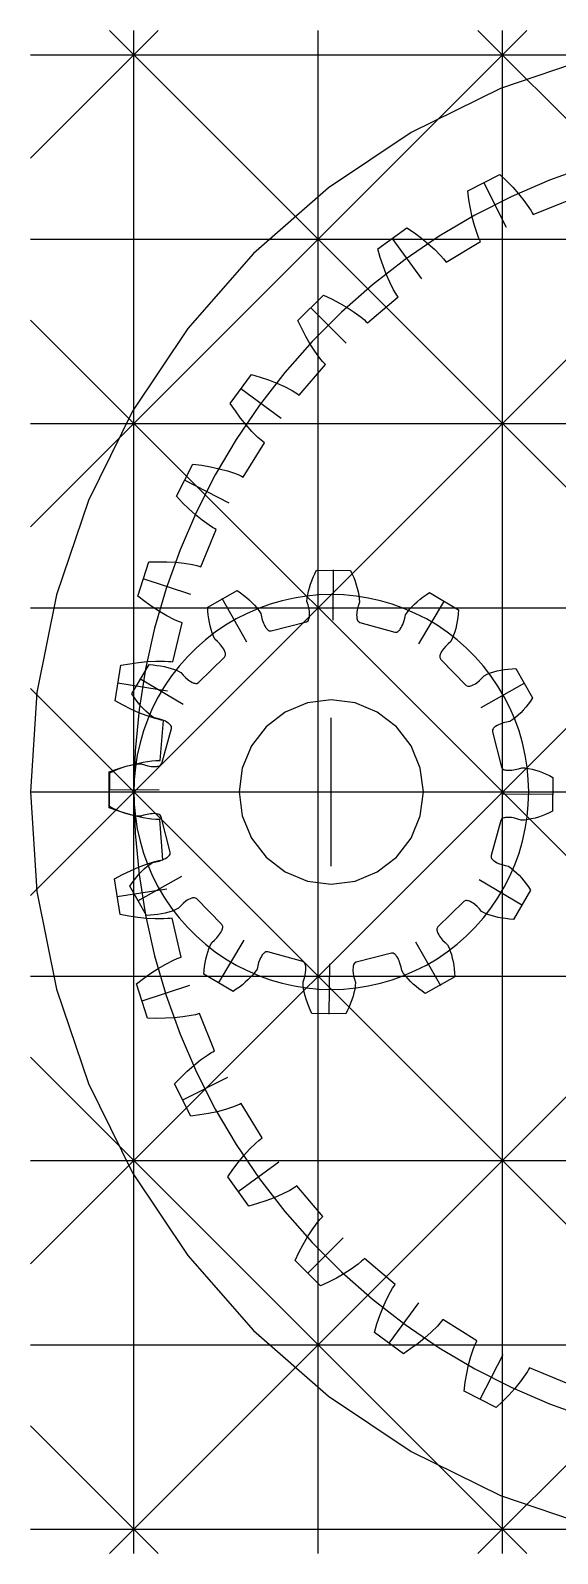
# Model space of a CAD drawing. Extents: x 0 to 8.26, y 0 to 8.26.
# Drawn here: x 0 to 2.86, y 0 to 8.26 of the extents above; entities that cross this region are included whole.
import ezdxf

# ---------------------------------------------------------------- set-up
doc = ezdxf.new("R2010")
doc.units = 0

msp = doc.modelspace()

# ---------------------------------------------------------------- linework, layer by layer
for p, q in [((0, 7.57144), (0.69344, 8.26487)), ((0, 5.57144), (2.69344, 8.26487)), ((0, 3.57144), (4.69344, 8.26487)), ((0, 1.57144), (6.69344, 8.26487)), ((8.26487, 0.42856), (0.42856, 8.26487)), ((0.561, 0), (0.561, 8.26487)), ((1.561, 0), (1.561, 8.26487)), ((8.26487, 2.42856), (2.42856, 8.26487)), ((2.561, 0), (2.561, 8.26487)), ((0, 8.13244), (8.26487, 8.13244)), ((3.06288, 8.12406), (2.55102, 7.95031)), ((2.55102, 7.95031), (2.06622, 7.71123)), ((0.42856, 0), (8.26487, 7.83631)), ((2.06622, 7.71123), (1.61677, 7.41092)), ((3.0288, 7.52908), (2.8177, 7.45307)), ((2.37378, 7.3946), (2.54803, 7.4827)), ((2.58344, 7.19627), (2.46032, 7.4398)), ((2.54803, 7.4827), (2.58336, 7.44905)), ((2.58336, 7.44905), (2.61697, 7.41451)), ((2.8177, 7.45307), (2.61179, 7.36397)), ((1.61677, 7.41092), (1.21036, 7.05451)), ((2.37992, 7.3462), (2.37378, 7.3946)), ((2.61179, 7.36397), (2.41188, 7.26211)), ((2.61697, 7.41451), (2.64867, 7.37903)), ((2.64867, 7.37903), (2.67823, 7.34251)), ((2.38781, 7.29866), (2.37992, 7.3462)), ((2.39759, 7.25209), (2.38781, 7.29866)), ((2.67823, 7.34251), (2.70521, 7.30479)), ((2.70521, 7.30479), (2.71745, 7.28536)), ((2.71745, 7.28536), (2.72314, 7.27545)), ((2.72314, 7.27545), (2.72835, 7.26533)), ((2.72835, 7.26533), (2.93016, 7.34818)), ((1.88511, 7.07932), (2.04344, 7.19359)), ((2.04344, 7.19359), (2.0836, 7.16589)), ((2.41188, 7.26211), (2.21877, 7.1479)), ((2.40947, 7.20663), (2.39759, 7.25209)), ((2.42386, 7.16255), (2.40947, 7.20663)), ((0, 7.13244), (8.26487, 7.13244)), ((2.12322, 6.91623), (1.96352, 7.1375)), ((2.21877, 7.1479), (2.0332, 7.02179)), ((2.0836, 7.16589), (2.12219, 7.13703)), ((2.12219, 7.13703), (2.15906, 7.10694)), ((2.25555, 7.00711), (2.44191, 7.12051)), ((2.43225, 7.14117), (2.42386, 7.16255)), ((2.43686, 7.13071), (2.43225, 7.14117)), ((2.44191, 7.12051), (2.43686, 7.13071)), ((1.21036, 7.05451), (0.85395, 6.64811)), ((1.89875, 7.03248), (1.88511, 7.07932)), ((1.91399, 6.98676), (1.89875, 7.03248)), ((2.15906, 7.10694), (2.19397, 7.0755)), ((2.19397, 7.0755), (2.22652, 7.04247)), ((2.22652, 7.04247), (2.24165, 7.02519)), ((2.24165, 7.02519), (2.24881, 7.01629)), ((2.0332, 7.02179), (1.85592, 6.88428)), ((1.93093, 6.94229), (1.91399, 6.98676)), ((2.24881, 7.01629), (2.25555, 7.00711)), ((1.85592, 6.88428), (1.68762, 6.7359)), ((1.94978, 6.89926), (1.93093, 6.94229)), ((1.97088, 6.85796), (1.94978, 6.89926)), ((1.45179, 6.69148), (1.59029, 6.82911)), ((1.59029, 6.82911), (1.63429, 6.80803)), ((1.63429, 6.80803), (1.67692, 6.78557)), ((1.67692, 6.78557), (1.71804, 6.76162)), ((1.82896, 6.67811), (1.99529, 6.81927)), ((1.98251, 6.83816), (1.97088, 6.85796)), ((1.9887, 6.82855), (1.98251, 6.83816)), ((1.99529, 6.81927), (1.9887, 6.82855)), ((1.71248, 6.56765), (1.52013, 6.76121)), ((1.68762, 6.7359), (1.52897, 6.57725)), ((1.71804, 6.76162), (1.75744, 6.73602)), ((1.75744, 6.73602), (1.79475, 6.70849)), ((1.79475, 6.70849), (1.8124, 6.69379)), ((6.69344, 0), (0, 6.69344)), ((0.85395, 6.64811), (0.55364, 6.19866)), ((1.47259, 6.64735), (1.45179, 6.69148)), ((1.49479, 6.60457), (1.47259, 6.64735)), ((1.8124, 6.69379), (1.82087, 6.68612)), ((1.82087, 6.68612), (1.82896, 6.67811)), ((1.52897, 6.57725), (1.3806, 6.40896)), ((1.51848, 6.56331), (1.49479, 6.60457)), ((1.54382, 6.52375), (1.51848, 6.56331)), ((1.45909, 6.28642), (1.60129, 6.45186)), ((1.57112, 6.48626), (1.54382, 6.52375)), ((1.58571, 6.46852), (1.57112, 6.48626)), ((1.59333, 6.46001), (1.58571, 6.46852)), ((1.60129, 6.45186), (1.59333, 6.46001)), ((1.08447, 6.24063), (1.19973, 6.39823)), ((1.19973, 6.39823), (1.24649, 6.3843)), ((1.3806, 6.40896), (1.24308, 6.23167)), ((1.24649, 6.3843), (1.29211, 6.36878)), ((1.29211, 6.36878), (1.33647, 6.35155)), ((1.36132, 6.1591), (1.14106, 6.32019)), ((1.33647, 6.35155), (1.37939, 6.33244)), ((1.37939, 6.33244), (1.42055, 6.31108)), ((1.42055, 6.31108), (1.44028, 6.29932)), ((1.44028, 6.29932), (1.44984, 6.29307)), ((1.44984, 6.29307), (1.45909, 6.28642)), ((0.55364, 6.19866), (0.31456, 5.71385)), ((1.11192, 6.20029), (1.08447, 6.24063)), ((1.14053, 6.16152), (1.11192, 6.20029)), ((1.24308, 6.23167), (1.11697, 6.04611)), ((0, 6.13244), (8.26487, 6.13244)), ((1.17039, 6.12446), (1.14053, 6.16152)), ((1.20161, 6.08936), (1.17039, 6.12446)), ((1.11697, 6.04611), (1.00276, 5.85299)), ((1.23444, 6.0566), (1.20161, 6.08936)), ((1.25162, 6.04137), (1.23444, 6.0566)), ((1.26047, 6.03414), (1.25162, 6.04137)), ((1.26961, 6.02735), (1.26047, 6.03414)), ((1.15504, 5.8417), (1.26961, 6.02735)), ((0.7922, 5.73787), (0.88139, 5.91156)), ((0.88139, 5.91156), (0.92975, 5.90511)), ((0.92975, 5.90511), (0.97724, 5.89692)), ((0.97724, 5.89692), (1.02375, 5.88685)), ((1.02375, 5.88685), (1.06913, 5.87468)), ((1.06913, 5.87468), (1.11312, 5.86002)), ((1.0784, 5.70065), (0.83565, 5.8253)), ((1.00276, 5.85299), (0.9009, 5.65308)), ((1.11312, 5.86002), (1.13445, 5.8515)), ((1.13445, 5.8515), (1.14487, 5.84682)), ((1.14487, 5.84682), (1.15504, 5.8417)), ((2.42856, 0), (8.26487, 5.83631)), ((0.31456, 5.71385), (0.14081, 5.20199)), ((0.82562, 5.70232), (0.7922, 5.73787)), ((0.9009, 5.65308), (0.8118, 5.44717)), ((0.85995, 5.6685), (0.82562, 5.70232)), ((0.89523, 5.63657), (0.85995, 5.6685)), ((0.93156, 5.60678), (0.89523, 5.63657)), ((0.92431, 5.35489), (1.00843, 5.55618)), ((0.96911, 5.57957), (0.93156, 5.60678)), ((0.98847, 5.56721), (0.96911, 5.57957)), ((0.99834, 5.56146), (0.98847, 5.56721)), ((1.00843, 5.55618), (0.99834, 5.56146)), ((0.58218, 5.19557), (0.6431, 5.38108)), ((0.6431, 5.38108), (0.69188, 5.38228)), ((0.69188, 5.38228), (0.74006, 5.38161)), ((0.8118, 5.44717), (0.7358, 5.23607)), ((0.74006, 5.38161), (0.78757, 5.37894)), ((0.78757, 5.37894), (0.83429, 5.37402)), ((0.83429, 5.37402), (0.88004, 5.36643)), ((0.88004, 5.36643), (0.90244, 5.36134)), ((0.90244, 5.36134), (0.91347, 5.35836)), ((0.91347, 5.35836), (0.92431, 5.35489)), ((1.52712, 5.27905), (1.53494, 5.298)), ((1.53494, 5.298), (1.54359, 5.31693)), ((1.54359, 5.31693), (1.55305, 5.33584)), ((1.55305, 5.33584), (1.73699, 5.33391)), ((1.6422, 5.06552), (1.64506, 5.33839)), ((1.73699, 5.33391), (1.74606, 5.31481)), ((1.74606, 5.31481), (1.75431, 5.2957)), ((1.75431, 5.2957), (1.76173, 5.27659)), ((0.87067, 5.20359), (0.61142, 5.28873)), ((0.7358, 5.23607), (0.6732, 5.02062)), ((0.96199, 5.13492), (1.12225, 5.22522)), ((1.12225, 5.22522), (1.13965, 5.21322)), ((1.13965, 5.21322), (1.15635, 5.20079)), ((1.505, 5.20355), (1.50904, 5.22234)), ((1.50904, 5.22234), (1.51412, 5.2412)), ((1.51412, 5.2412), (1.52016, 5.26011)), ((1.52016, 5.26011), (1.52712, 5.27905)), ((1.76173, 5.27659), (1.76829, 5.25751)), ((1.76829, 5.25751), (1.77394, 5.23848)), ((1.77394, 5.23848), (1.77862, 5.21951)), ((1.77862, 5.21951), (1.78227, 5.20065)), ((2.14774, 5.20266), (2.16539, 5.2143)), ((2.16539, 5.2143), (2.32372, 5.12066)), ((0, 5.13244), (8.26487, 5.13244)), ((0.14081, 5.20199), (0.03535, 4.67183)), ((0.62075, 5.16569), (0.58218, 5.19557)), ((0.65995, 5.13766), (0.62075, 5.16569)), ((0.69979, 5.11164), (0.65995, 5.13766)), ((0.96324, 5.11382), (0.96199, 5.13492)), ((1.17435, 4.9454), (1.04039, 5.18313)), ((1.15635, 5.20079), (1.17233, 5.18796)), ((1.17233, 5.18796), (1.18755, 5.17471)), ((1.23801, 5.12863), (1.17624, 5.1019)), ((1.18755, 5.17471), (1.20196, 5.16105)), ((1.20196, 5.16105), (1.2155, 5.14697)), ((1.2155, 5.14697), (1.22808, 5.13245)), ((1.22808, 5.13245), (1.23958, 5.11747)), ((1.30134, 5.15143), (1.23801, 5.12863)), ((1.36598, 5.17021), (1.30134, 5.15143)), ((1.43166, 5.18489), (1.36598, 5.17021)), ((1.49815, 5.19542), (1.43166, 5.18489)), ((1.56516, 5.20175), (1.49815, 5.19542)), ((1.50074, 5.16637), (1.50215, 5.18488)), ((1.50632, 5.14874), (1.50074, 5.16637)), ((1.50215, 5.18488), (1.505, 5.20355)), ((1.51086, 5.13097), (1.50632, 5.14874)), ((1.51386, 5.11301), (1.51086, 5.13097)), ((1.63243, 5.20387), (1.56516, 5.20175)), ((1.69971, 5.20175), (1.63243, 5.20387)), ((1.76672, 5.19542), (1.69971, 5.20175)), ((1.8332, 5.18489), (1.76672, 5.19542)), ((1.77489, 5.1282), (1.77151, 5.11031)), ((1.7798, 5.14587), (1.77489, 5.1282)), ((1.78575, 5.16339), (1.7798, 5.14587)), ((1.78227, 5.20065), (1.78473, 5.18192)), ((1.78473, 5.18192), (1.78575, 5.16339)), ((1.89889, 5.17021), (1.8332, 5.18489)), ((1.96352, 5.15143), (1.89889, 5.17021)), ((2.02685, 5.12863), (1.96352, 5.15143)), ((2.08862, 5.1019), (2.02685, 5.12863)), ((2.05763, 5.12377), (2.07052, 5.13802)), ((2.07052, 5.13802), (2.08435, 5.15181)), ((2.08435, 5.15181), (2.09904, 5.16516)), ((2.09904, 5.16516), (2.11453, 5.17809)), ((2.10744, 4.93563), (2.24634, 5.1705)), ((2.11453, 5.17809), (2.13078, 5.19059)), ((2.13078, 5.19059), (2.14774, 5.20266)), ((0.74033, 5.0879), (0.69979, 5.11164)), ((0.78168, 5.0669), (0.74033, 5.0879)), ((0.77257, 4.83798), (0.82417, 5.04994)), ((0.80273, 5.05772), (0.78168, 5.0669)), ((0.81338, 5.05358), (0.80273, 5.05772)), ((0.82417, 5.04994), (0.81338, 5.05358)), ((0.96522, 5.09309), (0.96324, 5.11382)), ((0.96792, 5.07278), (0.96522, 5.09309)), ((0.97137, 5.0529), (0.96792, 5.07278)), ((0.97559, 5.0335), (0.97137, 5.0529)), ((1.11627, 5.07134), (1.05833, 5.03708)), ((1.17624, 5.1019), (1.11627, 5.07134)), ((1.23958, 5.11747), (1.24973, 5.10192)), ((1.24973, 5.10192), (1.25334, 5.08378)), ((1.25334, 5.08378), (1.25792, 5.06602)), ((1.25792, 5.06602), (1.26395, 5.04884)), ((1.26395, 5.04884), (1.26762, 5.04051)), ((1.30611, 5.00666), (1.49723, 5.05573)), ((1.49723, 5.05573), (1.50638, 5.06161)), ((1.50638, 5.06161), (1.50944, 5.06661)), ((1.50944, 5.06661), (1.51141, 5.07145)), ((1.51141, 5.07145), (1.51277, 5.07621)), ((1.51277, 5.07621), (1.51371, 5.08091)), ((1.51371, 5.08091), (1.51433, 5.08557)), ((1.51465, 5.10394), (1.51386, 5.11301)), ((1.51433, 5.08557), (1.51486, 5.0948)), ((1.51486, 5.0948), (1.51465, 5.10394)), ((1.77053, 5.10126), (1.77013, 5.09213)), ((1.77013, 5.09213), (1.77047, 5.08289)), ((1.77047, 5.08289), (1.77099, 5.07822)), ((1.77151, 5.11031), (1.77053, 5.10126)), ((1.77099, 5.07822), (1.77183, 5.0735)), ((1.77183, 5.0735), (1.77309, 5.06871)), ((1.77309, 5.06871), (1.77495, 5.06383)), ((1.77495, 5.06383), (1.77792, 5.05877)), ((1.77792, 5.05877), (1.78694, 5.05269)), ((1.78694, 5.05269), (1.97699, 4.99963)), ((2.02003, 5.04092), (2.02641, 5.05798)), ((2.02641, 5.05798), (2.03137, 5.07564)), ((2.03137, 5.07564), (2.03535, 5.0937)), ((2.03535, 5.0937), (2.04582, 5.10902)), ((2.04582, 5.10902), (2.05763, 5.12377)), ((2.1486, 5.07134), (2.08862, 5.1019)), ((2.20653, 5.03708), (2.1486, 5.07134)), ((2.31649, 5.05865), (2.31263, 5.03885)), ((2.31962, 5.07891), (2.31649, 5.05865)), ((2.32202, 5.09959), (2.31962, 5.07891)), ((2.32372, 5.12066), (2.32202, 5.09959)), ((0.6732, 5.02062), (0.62426, 4.80166)), ((1.00266, 4.99924), (0.94948, 4.95799)), ((0.98062, 5.01462), (0.97559, 5.0335)), ((0.98651, 4.99634), (0.98062, 5.01462)), ((0.99338, 4.97874), (0.98651, 4.99634)), ((1.00142, 4.962), (0.99338, 4.97874)), ((1.01506, 4.94952), (1.00142, 4.962)), ((1.05833, 5.03708), (1.00266, 4.99924)), ((1.26762, 5.04051), (1.27184, 5.0324)), ((1.27184, 5.0324), (1.27675, 5.02457)), ((1.27675, 5.02457), (1.27954, 5.02079)), ((1.27954, 5.02079), (1.28263, 5.01712)), ((1.28263, 5.01712), (1.28611, 5.0136)), ((1.28611, 5.0136), (1.29016, 5.01031)), ((1.29016, 5.01031), (1.29526, 5.0074)), ((1.29526, 5.0074), (1.30611, 5.00666)), ((1.97699, 4.99963), (1.98785, 5.00015)), ((1.98785, 5.00015), (1.99301, 5.00295)), ((1.99301, 5.00295), (1.99713, 5.00616)), ((1.99713, 5.00616), (2.00068, 5.0096)), ((2.00068, 5.0096), (2.00385, 5.0132)), ((2.00385, 5.0132), (2.00672, 5.01693)), ((2.00672, 5.01693), (2.0118, 5.02465)), ((2.0118, 5.02465), (2.01618, 5.03267)), ((2.01618, 5.03267), (2.02003, 5.04092)), ((2.2622, 4.99924), (2.20653, 5.03708)), ((2.31539, 4.95799), (2.2622, 4.99924)), ((2.28907, 4.96517), (2.28068, 4.94861)), ((2.2963, 4.98262), (2.28907, 4.96517)), ((2.30258, 5.00078), (2.2963, 4.98262)), ((2.308, 5.01954), (2.30258, 5.00078)), ((2.31263, 5.03885), (2.308, 5.01954)), ((0.89899, 4.91348), (0.85139, 4.86588)), ((0.94948, 4.95799), (0.89899, 4.91348)), ((1.02788, 4.9364), (1.01506, 4.94952)), ((1.03946, 4.92235), (1.02788, 4.9364)), ((1.04468, 4.91489), (1.03946, 4.92235)), ((1.04943, 4.90708), (1.04468, 4.91489)), ((1.05359, 4.89883), (1.04943, 4.90708)), ((1.05537, 4.89448), (1.05359, 4.89883)), ((1.05691, 4.88993), (1.05537, 4.89448)), ((1.05812, 4.88514), (1.05691, 4.88993)), ((1.05884, 4.87996), (1.05812, 4.88514)), ((1.05868, 4.8741), (1.05884, 4.87996)), ((2.22369, 4.87772), (2.22238, 4.87294)), ((2.22532, 4.88222), (2.22369, 4.87772)), ((2.2272, 4.88653), (2.22532, 4.88222)), ((2.23153, 4.89471), (2.2272, 4.88653)), ((2.23644, 4.90241), (2.23153, 4.89471)), ((2.24182, 4.90976), (2.23644, 4.90241)), ((2.25369, 4.92357), (2.24182, 4.90976)), ((2.26677, 4.93642), (2.25369, 4.92357)), ((2.28068, 4.94861), (2.26677, 4.93642)), ((2.36588, 4.91348), (2.31539, 4.95799)), ((2.41347, 4.86588), (2.36588, 4.91348)), ((0.45958, 4.6271), (0.49073, 4.81985)), ((0.49073, 4.81985), (0.53872, 4.82867)), ((0.53872, 4.82867), (0.58641, 4.83555)), ((0.55057, 4.66539), (0.64421, 4.82373)), ((0.58641, 4.83555), (0.63375, 4.84034)), ((0.62426, 4.80166), (0.58916, 4.58006)), ((0.63375, 4.84034), (0.68067, 4.84279)), ((0.64421, 4.82373), (0.66528, 4.82203)), ((0.66528, 4.82203), (0.68596, 4.81962)), ((0.68067, 4.84279), (0.72705, 4.84245)), ((0.68596, 4.81962), (0.70621, 4.8165)), ((0.70621, 4.8165), (0.72602, 4.81263)), ((0.72602, 4.81263), (0.74533, 4.80801)), ((0.72705, 4.84245), (0.74996, 4.84093)), ((0.74533, 4.80801), (0.76409, 4.80258)), ((0.74996, 4.84093), (0.76132, 4.83971)), ((0.76132, 4.83971), (0.77257, 4.83798)), ((0.76409, 4.80258), (0.78225, 4.7963)), ((0.80688, 4.81539), (0.76563, 4.76221)), ((0.78225, 4.7963), (0.7997, 4.78907)), ((0.85139, 4.86588), (0.80688, 4.81539)), ((0.91272, 4.72637), (1.0537, 4.86443)), ((1.0537, 4.86443), (1.05868, 4.8741)), ((2.22238, 4.87294), (2.22155, 4.86778)), ((2.22155, 4.86778), (2.22159, 4.86192)), ((2.22159, 4.86192), (2.22637, 4.85215)), ((2.22637, 4.85215), (2.36442, 4.71117)), ((2.45798, 4.81539), (2.41347, 4.86588)), ((2.49924, 4.76221), (2.45798, 4.81539)), ((2.55289, 4.7935), (2.57277, 4.79695)), ((2.57277, 4.79695), (2.59309, 4.79965)), ((2.59309, 4.79965), (2.61381, 4.80162)), ((2.61381, 4.80162), (2.63492, 4.80288)), ((2.63492, 4.80288), (2.72522, 4.64262)), ((0.74327, 4.68015), (0.47388, 4.72368)), ((0.82924, 4.60744), (0.59436, 4.74635)), ((0.76563, 4.76221), (0.72779, 4.70654)), ((0.7997, 4.78907), (0.81626, 4.78069)), ((0.81626, 4.78069), (0.82845, 4.76678)), ((0.82845, 4.76678), (0.8413, 4.75369)), ((0.8413, 4.75369), (0.85511, 4.74182)), ((0.85511, 4.74182), (0.86246, 4.73645)), ((0.86246, 4.73645), (0.87016, 4.73153)), ((0.87016, 4.73153), (0.87833, 4.72721)), ((0.87833, 4.72721), (0.88264, 4.72533)), ((0.88264, 4.72533), (0.88715, 4.72369)), ((0.88715, 4.72369), (0.89192, 4.72239)), ((0.89192, 4.72239), (0.89709, 4.72156)), ((0.89709, 4.72156), (0.90295, 4.72159)), ((0.90295, 4.72159), (0.91272, 4.72637)), ((2.36442, 4.71117), (2.37409, 4.70619)), ((2.39447, 4.70949), (2.39882, 4.71128)), ((2.39882, 4.71128), (2.40708, 4.71544)), ((2.40708, 4.71544), (2.41489, 4.72019)), ((2.41489, 4.72019), (2.42234, 4.72541)), ((2.42234, 4.72541), (2.4364, 4.73699)), ((2.4364, 4.73699), (2.44952, 4.7498)), ((2.44539, 4.59052), (2.68313, 4.72447)), ((2.44952, 4.7498), (2.462, 4.76345)), ((2.462, 4.76345), (2.47873, 4.77149)), ((2.47873, 4.77149), (2.49633, 4.77835)), ((2.49633, 4.77835), (2.51462, 4.78425)), ((2.53707, 4.70654), (2.49924, 4.76221)), ((2.51462, 4.78425), (2.53349, 4.78928)), ((2.53349, 4.78928), (2.55289, 4.7935)), ((4.69344, 0), (0, 4.69344)), ((0.03535, 4.67183), (0, 4.13244)), ((0.56221, 4.64775), (0.55057, 4.66539)), ((0.57428, 4.63078), (0.56221, 4.64775)), ((0.58678, 4.61454), (0.57428, 4.63078)), ((0.69353, 4.6486), (0.66297, 4.58863)), ((0.72779, 4.70654), (0.69353, 4.6486)), ((1.63243, 4.63244), (1.50302, 4.6154)), ((1.76184, 4.6154), (1.63243, 4.63244)), ((2.37409, 4.70619), (2.37995, 4.70603)), ((2.37995, 4.70603), (2.38513, 4.70675)), ((2.38513, 4.70675), (2.38993, 4.70796)), ((2.38993, 4.70796), (2.39447, 4.70949)), ((2.57133, 4.6486), (2.53707, 4.70654)), ((2.60189, 4.58863), (2.57133, 4.6486)), ((2.72522, 4.64262), (2.71321, 4.62522)), ((0.50235, 4.60362), (0.45958, 4.6271)), ((0.54545, 4.58207), (0.50235, 4.60362)), ((0.58887, 4.5626), (0.54545, 4.58207)), ((0.58916, 4.58006), (0.56805, 4.35669)), ((0.5997, 4.59905), (0.58678, 4.61454)), ((0.63263, 4.5455), (0.58887, 4.5626)), ((0.61306, 4.58436), (0.5997, 4.59905)), ((0.62685, 4.57052), (0.61306, 4.58436)), ((0.6411, 4.55764), (0.62685, 4.57052)), ((0.66297, 4.58863), (0.63624, 4.52686)), ((0.65584, 4.54583), (0.6411, 4.55764)), ((0.67117, 4.53536), (0.65584, 4.54583)), ((1.38243, 4.56545), (1.27888, 4.48599)), ((1.50302, 4.6154), (1.38243, 4.56545)), ((1.88243, 4.56545), (1.76184, 4.6154)), ((1.98598, 4.48599), (1.88243, 4.56545)), ((2.62862, 4.52686), (2.60189, 4.58863)), ((2.64696, 4.54937), (2.63245, 4.53678)), ((2.66104, 4.56291), (2.64696, 4.54937)), ((2.6747, 4.57732), (2.66104, 4.56291)), ((2.68795, 4.59253), (2.6747, 4.57732)), ((2.70079, 4.60851), (2.68795, 4.59253)), ((2.71321, 4.62522), (2.70079, 4.60851)), ((0.61344, 4.46353), (0.59466, 4.39889)), ((0.63624, 4.52686), (0.61344, 4.46353)), ((0.67675, 4.53122), (0.63263, 4.5455)), ((0.68923, 4.53137), (0.67117, 4.53536)), ((0.69897, 4.52544), (0.67675, 4.53122)), ((0.70689, 4.52642), (0.68923, 4.53137)), ((0.71014, 4.52303), (0.69897, 4.52544)), ((0.70357, 4.30369), (0.72137, 4.52112)), ((0.72395, 4.52003), (0.70689, 4.52642)), ((0.72137, 4.52112), (0.71014, 4.52303)), ((0.71218, 4.28695), (0.76524, 4.47699)), ((0.7322, 4.51619), (0.72395, 4.52003)), ((0.74021, 4.5118), (0.7322, 4.51619)), ((0.74794, 4.50673), (0.74021, 4.5118)), ((0.75167, 4.50385), (0.74794, 4.50673)), ((0.75527, 4.50069), (0.75167, 4.50385)), ((0.75871, 4.49714), (0.75527, 4.50069)), ((0.76192, 4.49301), (0.75871, 4.49714)), ((0.76472, 4.48786), (0.76192, 4.49301)), ((0.76524, 4.47699), (0.76472, 4.48786)), ((1.27888, 4.48599), (1.19942, 4.38244)), ((1.63243, 3.73043), (1.63243, 4.53444)), ((2.06544, 4.38244), (1.98598, 4.48599)), ((2.5074, 4.46961), (2.50665, 4.45876)), ((2.5103, 4.4747), (2.5074, 4.46961)), ((2.5136, 4.47876), (2.5103, 4.4747)), ((2.51711, 4.48224), (2.5136, 4.47876)), ((2.52078, 4.48533), (2.51711, 4.48224)), ((2.52456, 4.48812), (2.52078, 4.48533)), ((2.5324, 4.49303), (2.52456, 4.48812)), ((2.54051, 4.49725), (2.5324, 4.49303)), ((2.54883, 4.50092), (2.54051, 4.49725)), ((2.56602, 4.50695), (2.54883, 4.50092)), ((2.58378, 4.51153), (2.56602, 4.50695)), ((2.60192, 4.51514), (2.58378, 4.51153)), ((2.61746, 4.52529), (2.60192, 4.51514)), ((2.63245, 4.53678), (2.61746, 4.52529)), ((2.65142, 4.46353), (2.62862, 4.52686)), ((2.6702, 4.39889), (2.65142, 4.46353)), ((0.59466, 4.39889), (0.57998, 4.3332)), ((1.19942, 4.38244), (1.14947, 4.26185)), ((2.11539, 4.26185), (2.06544, 4.38244)), ((2.50665, 4.45876), (2.55572, 4.26764)), ((2.68488, 4.3332), (2.6702, 4.39889)), ((0.56805, 4.35669), (0.561, 4.13244)), ((0.57998, 4.3332), (0.56945, 4.26672)), ((0.61204, 4.29407), (0.6579, 4.30099)), ((0.6579, 4.30099), (0.68077, 4.30307)), ((0.68077, 4.30307), (0.69218, 4.30364)), ((0.69218, 4.30364), (0.70357, 4.30369)), ((2.69541, 4.26672), (2.68488, 4.3332)), ((0.42741, 4.04645), (0.42803, 4.2417)), ((0.42803, 4.2417), (0.47405, 4.25791)), ((0.42903, 4.05306), (0.43096, 4.237)), ((0.43096, 4.237), (0.45006, 4.24606)), ((0.45006, 4.24606), (0.46917, 4.25432)), ((0.46917, 4.25432), (0.48828, 4.26174)), ((0.47405, 4.25791), (0.52008, 4.27217)), ((0.48828, 4.26174), (0.50736, 4.2683)), ((0.50736, 4.2683), (0.52639, 4.27394)), ((0.52008, 4.27217), (0.56609, 4.28431)), ((0.52639, 4.27394), (0.54535, 4.27863)), ((0.54535, 4.27863), (0.56422, 4.28227)), ((0.56945, 4.26672), (0.56311, 4.19971)), ((0.56422, 4.28227), (0.58294, 4.28473)), ((0.56609, 4.28431), (0.61204, 4.29407)), ((0.58294, 4.28473), (0.60148, 4.28575)), ((0.60148, 4.28575), (0.61899, 4.2798)), ((0.61899, 4.2798), (0.63667, 4.27489)), ((0.63667, 4.27489), (0.65456, 4.27152)), ((0.65456, 4.27152), (0.66361, 4.27054)), ((0.66361, 4.27054), (0.67274, 4.27013)), ((0.67274, 4.27013), (0.68198, 4.27047)), ((0.68198, 4.27047), (0.68665, 4.271)), ((0.68665, 4.271), (0.69137, 4.27184)), ((0.69137, 4.27184), (0.69616, 4.2731)), ((0.69616, 4.2731), (0.70104, 4.27496)), ((0.70104, 4.27496), (0.7061, 4.27792)), ((0.7061, 4.27792), (0.71218, 4.28695)), ((1.14947, 4.26185), (1.13243, 4.13244)), ((2.13243, 4.13244), (2.11539, 4.26185)), ((2.55572, 4.26764), (2.5616, 4.25849)), ((2.5616, 4.25849), (2.5666, 4.25542)), ((2.5666, 4.25542), (2.57144, 4.25346)), ((2.57144, 4.25346), (2.5762, 4.2521)), ((2.5762, 4.2521), (2.5809, 4.25116)), ((2.5809, 4.25116), (2.58557, 4.25054)), ((2.58557, 4.25054), (2.5948, 4.25001)), ((2.5948, 4.25001), (2.60393, 4.25022)), ((2.60393, 4.25022), (2.613, 4.25101)), ((2.613, 4.25101), (2.63096, 4.25401)), ((2.63096, 4.25401), (2.64873, 4.25855)), ((2.64873, 4.25855), (2.66637, 4.26413)), ((2.66637, 4.26413), (2.68488, 4.26272)), ((2.68488, 4.26272), (2.70355, 4.25987)), ((2.70175, 4.19971), (2.69541, 4.26672)), ((2.70355, 4.25987), (2.72233, 4.25583)), ((2.72233, 4.25583), (2.74119, 4.25075)), ((2.74119, 4.25075), (2.7601, 4.2447)), ((2.7601, 4.2447), (2.77904, 4.23775)), ((2.77904, 4.23775), (2.79799, 4.22993)), ((2.79799, 4.22993), (2.81693, 4.22128)), ((2.81693, 4.22128), (2.83583, 4.21181)), ((0, 4.13244), (8.26487, 4.13244)), ((0, 4.13244), (0.03535, 3.59305)), ((0.69931, 4.14322), (0.42643, 4.14408)), ((0.69935, 4.14221), (0.42648, 4.14507)), ((0.56311, 4.19971), (0.561, 4.13244)), ((0.561, 4.13244), (0.56805, 3.90818)), ((0.561, 4.13244), (0.56311, 4.06516)), ((1.13243, 4.13244), (1.14947, 4.00303)), ((1.23043, 4.13244), (2.03444, 4.13244)), ((2.11539, 4.00303), (2.13243, 4.13244)), ((2.13243, 4.13244), (2.13243, 4.13244)), ((2.13243, 4.13244), (2.13243, 4.13244)), ((2.70386, 4.13244), (2.70175, 4.19971)), ((2.70175, 4.06516), (2.70386, 4.13244)), ((2.70386, 4.13244), (2.70386, 4.13244)), ((2.70386, 4.13244), (2.70386, 4.13244)), ((2.83583, 4.21181), (2.8339, 4.02787)), ((0.44794, 4.0436), (0.42903, 4.05306)), ((0.56311, 4.06516), (0.56945, 3.99815)), ((2.56552, 4.12267), (2.83838, 4.11981)), ((2.69541, 3.99815), (2.70175, 4.06516)), ((0.47333, 4.02995), (0.42741, 4.04645)), ((0.46687, 4.03494), (0.44794, 4.0436)), ((0.48582, 4.02712), (0.46687, 4.03494)), ((0.51927, 4.0154), (0.47333, 4.02995)), ((0.50476, 4.02017), (0.48582, 4.02712)), ((0.52367, 4.01412), (0.50476, 4.02017)), ((0.5652, 4.00297), (0.51927, 4.0154)), ((0.54253, 4.00904), (0.52367, 4.01412)), ((0.56131, 4.00501), (0.54253, 4.00904)), ((0.57999, 4.00215), (0.56131, 4.00501)), ((0.6111, 3.99292), (0.5652, 4.00297)), ((0.56945, 3.99815), (0.57998, 3.93167)), ((0.5985, 4.00075), (0.57999, 4.00215)), ((0.61613, 4.00633), (0.5985, 4.00075)), ((0.65691, 3.98572), (0.6111, 3.99292)), ((0.6339, 4.01086), (0.61613, 4.00633)), ((0.65186, 4.01386), (0.6339, 4.01086)), ((0.66093, 4.01466), (0.65186, 4.01386)), ((0.67977, 3.98349), (0.65691, 3.98572)), ((0.67007, 4.01487), (0.66093, 4.01466)), ((0.6793, 4.01434), (0.67007, 4.01487)), ((0.68396, 4.01371), (0.6793, 4.01434)), ((0.69117, 3.98285), (0.67977, 3.98349)), ((0.68866, 4.01277), (0.68396, 4.01371)), ((0.69342, 4.01142), (0.68866, 4.01277)), ((0.70256, 3.98273), (0.69117, 3.98285)), ((0.69826, 4.00945), (0.69342, 4.01142)), ((0.70326, 4.00638), (0.69826, 4.00945)), ((0.70256, 3.98273), (0.70256, 3.98273)), ((0.71899, 3.76519), (0.70256, 3.98273)), ((0.70914, 3.99723), (0.70326, 4.00638)), ((0.70914, 3.99723), (0.70914, 3.99723)), ((0.75821, 3.80612), (0.70914, 3.99723)), ((1.14947, 4.00303), (1.19942, 3.88244)), ((2.06544, 3.88244), (2.11539, 4.00303)), ((2.55269, 3.97793), (2.49962, 3.78788)), ((2.55876, 3.98695), (2.55269, 3.97793)), ((2.56382, 3.98991), (2.55876, 3.98695)), ((2.5687, 3.99178), (2.56382, 3.98991)), ((2.57349, 3.99303), (2.5687, 3.99178)), ((2.57821, 3.99387), (2.57349, 3.99303)), ((2.58288, 3.9944), (2.57821, 3.99387)), ((2.59212, 3.99474), (2.58288, 3.9944)), ((2.60125, 3.99434), (2.59212, 3.99474)), ((2.6103, 3.99335), (2.60125, 3.99434)), ((2.6282, 3.98998), (2.6103, 3.99335)), ((2.64587, 3.98507), (2.6282, 3.98998)), ((2.66338, 3.97912), (2.64587, 3.98507)), ((2.68192, 3.98014), (2.66338, 3.97912)), ((2.70065, 3.9826), (2.68192, 3.98014)), ((2.68488, 3.93167), (2.69541, 3.99815)), ((2.71951, 3.98624), (2.70065, 3.9826)), ((2.73847, 3.99093), (2.71951, 3.98624)), ((2.75751, 3.99658), (2.73847, 3.99093)), ((2.77659, 4.00313), (2.75751, 3.99658)), ((2.79569, 4.01055), (2.77659, 4.00313)), ((2.81481, 4.01881), (2.79569, 4.01055)), ((2.8339, 4.02787), (2.81481, 4.01881)), ((0.56805, 3.90818), (0.58916, 3.68482)), ((0.57998, 3.93167), (0.59466, 3.86598)), ((2.6702, 3.86598), (2.68488, 3.93167)), ((0.59466, 3.86598), (0.61344, 3.80135)), ((0.75746, 3.79527), (0.75821, 3.80612)), ((1.19942, 3.88244), (1.27888, 3.77888)), ((1.98598, 3.77888), (2.06544, 3.88244)), ((2.65142, 3.80135), (2.6702, 3.86598)), ((0.54269, 3.70535), (0.58624, 3.72454)), ((0.58624, 3.72454), (0.6301, 3.74137)), ((0.61344, 3.80135), (0.63624, 3.73802)), ((0.6179, 3.71551), (0.63241, 3.72809)), ((0.6301, 3.74137), (0.67431, 3.75538)), ((0.63241, 3.72809), (0.6474, 3.73959)), ((0.63624, 3.73802), (0.66297, 3.67624)), ((0.6474, 3.73959), (0.66294, 3.74974)), ((0.66294, 3.74974), (0.68109, 3.75334)), ((0.67431, 3.75538), (0.69657, 3.76101)), ((0.68109, 3.75334), (0.69884, 3.75793)), ((0.69657, 3.76101), (0.70776, 3.76336)), ((0.69884, 3.75793), (0.71603, 3.76395)), ((0.70776, 3.76336), (0.71899, 3.76519)), ((0.71603, 3.76395), (0.72436, 3.76762)), ((0.72436, 3.76762), (0.73246, 3.77184)), ((0.73246, 3.77184), (0.7403, 3.77675)), ((0.7403, 3.77675), (0.74408, 3.77955)), ((0.74408, 3.77955), (0.74775, 3.78263)), ((0.74775, 3.78263), (0.75127, 3.78611)), ((0.75127, 3.78611), (0.75456, 3.79017)), ((0.75456, 3.79017), (0.75746, 3.79527)), ((1.27888, 3.77888), (1.38243, 3.69942)), ((1.88243, 3.69942), (1.98598, 3.77888)), ((2.49962, 3.78788), (2.50014, 3.77702)), ((2.50014, 3.77702), (2.50294, 3.77186)), ((2.50294, 3.77186), (2.50615, 3.76774)), ((2.50615, 3.76774), (2.50959, 3.76418)), ((2.50959, 3.76418), (2.5132, 3.76102)), ((2.5132, 3.76102), (2.51692, 3.75815)), ((2.51692, 3.75815), (2.52465, 3.75307)), ((2.52465, 3.75307), (2.53267, 3.74869)), ((2.53267, 3.74869), (2.54092, 3.74484)), ((2.54092, 3.74484), (2.55797, 3.73846)), ((2.55797, 3.73846), (2.57563, 3.7335)), ((2.57563, 3.7335), (2.59369, 3.72952)), ((2.59369, 3.72952), (2.60902, 3.71904)), ((2.60189, 3.67624), (2.62862, 3.73802)), ((2.62862, 3.73802), (2.65142, 3.80135)), ((0.45654, 3.66086), (0.49946, 3.68407)), ((0.48648, 3.46792), (0.45654, 3.66086)), ((0.49946, 3.68407), (0.54269, 3.70535)), ((0.53964, 3.62225), (0.55165, 3.63965)), ((0.55165, 3.63965), (0.56407, 3.65636)), ((0.56407, 3.65636), (0.57691, 3.67234)), ((0.57691, 3.67234), (0.59016, 3.68756)), ((0.81947, 3.67436), (0.58173, 3.5404)), ((0.58916, 3.68482), (0.62426, 3.46322)), ((0.59016, 3.68756), (0.60382, 3.70197)), ((0.60382, 3.70197), (0.6179, 3.71551)), ((0.66297, 3.67624), (0.69353, 3.61627)), ((1.38243, 3.69942), (1.50302, 3.64947)), ((1.50302, 3.64947), (1.63243, 3.63244)), ((1.63243, 3.63244), (1.76184, 3.64947)), ((1.76184, 3.64947), (1.88243, 3.69942)), ((2.43562, 3.65743), (2.6705, 3.51853)), ((2.57133, 3.61627), (2.60189, 3.67624)), ((2.60902, 3.71904), (2.62376, 3.70724)), ((2.62376, 3.70724), (2.63801, 3.69435)), ((2.63801, 3.69435), (2.6518, 3.68052)), ((2.6518, 3.68052), (2.66516, 3.66583)), ((2.66516, 3.66583), (2.67808, 3.65034)), ((2.67808, 3.65034), (2.69058, 3.63409)), ((0.03535, 3.59305), (0.14081, 3.06288)), ((0.73989, 3.60603), (0.47024, 3.56419)), ((0.62994, 3.46199), (0.53964, 3.62225)), ((0.69353, 3.61627), (0.72779, 3.55834)), ((0.72779, 3.55834), (0.76563, 3.50267)), ((0.87039, 3.55538), (0.86604, 3.55359)), ((0.87493, 3.55692), (0.87039, 3.55538)), ((0.87973, 3.55812), (0.87493, 3.55692)), ((0.88491, 3.55884), (0.87973, 3.55812)), ((0.89077, 3.55869), (0.88491, 3.55884)), ((0.90044, 3.5537), (0.89077, 3.55869)), ((2.49924, 3.50267), (2.53707, 3.55834)), ((2.53707, 3.55834), (2.57133, 3.61627)), ((2.71429, 3.59948), (2.62066, 3.44115)), ((2.69058, 3.63409), (2.70266, 3.61713)), ((2.70266, 3.61713), (2.71429, 3.59948)), ((0.71197, 3.47137), (0.69209, 3.46793)), ((0.73137, 3.47559), (0.71197, 3.47137)), ((0.75025, 3.48062), (0.73137, 3.47559)), ((0.76853, 3.48652), (0.75025, 3.48062)), ((0.76563, 3.50267), (0.80688, 3.44948)), ((0.78613, 3.49338), (0.76853, 3.48652)), ((0.80286, 3.50142), (0.78613, 3.49338)), ((0.81534, 3.51507), (0.80286, 3.50142)), ((0.82847, 3.52789), (0.81534, 3.51507)), ((0.84252, 3.53946), (0.82847, 3.52789)), ((0.84997, 3.54469), (0.84252, 3.53946)), ((0.85778, 3.54944), (0.84997, 3.54469)), ((0.86604, 3.55359), (0.85778, 3.54944)), ((1.03849, 3.41273), (0.90044, 3.5537)), ((2.35214, 3.5385), (2.21117, 3.40045)), ((2.36191, 3.54328), (2.35214, 3.5385)), ((2.36778, 3.54331), (2.36191, 3.54328)), ((2.37294, 3.54249), (2.36778, 3.54331)), ((2.37771, 3.54118), (2.37294, 3.54249)), ((2.38222, 3.53955), (2.37771, 3.54118)), ((2.38653, 3.53767), (2.38222, 3.53955)), ((2.3947, 3.53334), (2.38653, 3.53767)), ((2.40241, 3.52843), (2.3947, 3.53334)), ((2.40975, 3.52305), (2.40241, 3.52843)), ((2.42356, 3.51118), (2.40975, 3.52305)), ((2.43641, 3.49809), (2.42356, 3.51118)), ((2.4486, 3.48419), (2.43641, 3.49809)), ((2.46516, 3.4758), (2.4486, 3.48419)), ((2.45798, 3.44948), (2.49924, 3.50267)), ((2.48261, 3.46857), (2.46516, 3.4758)), ((0.53441, 3.4588), (0.48648, 3.46792)), ((0.58206, 3.45162), (0.53441, 3.4588)), ((0.62938, 3.44653), (0.58206, 3.45162)), ((0.62426, 3.46322), (0.6732, 3.24426)), ((0.67628, 3.44378), (0.62938, 3.44653)), ((0.65105, 3.46325), (0.62994, 3.46199)), ((0.67177, 3.46522), (0.65105, 3.46325)), ((0.69209, 3.46793), (0.67177, 3.46522)), ((0.72265, 3.44383), (0.67628, 3.44378)), ((0.74557, 3.44521), (0.72265, 3.44383)), ((0.75694, 3.44636), (0.74557, 3.44521)), ((0.76821, 3.44802), (0.75694, 3.44636)), ((0.81847, 3.23573), (0.76821, 3.44802)), ((0.80688, 3.44948), (0.85139, 3.39899)), ((0.85139, 3.39899), (0.89899, 3.3514)), ((1.04327, 3.40296), (1.03849, 3.41273)), ((1.04117, 3.38716), (1.04248, 3.39193)), ((1.04248, 3.39193), (1.04331, 3.39709)), ((1.04331, 3.39709), (1.04327, 3.40296)), ((2.20618, 3.39078), (2.20603, 3.38491)), ((2.21117, 3.40045), (2.20618, 3.39078)), ((2.36588, 3.3514), (2.41347, 3.39899)), ((2.41347, 3.39899), (2.45798, 3.44948)), ((2.50077, 3.46229), (2.48261, 3.46857)), ((2.51954, 3.45687), (2.50077, 3.46229)), ((2.53884, 3.45224), (2.51954, 3.45687)), ((2.55865, 3.44838), (2.53884, 3.45224)), ((2.5789, 3.44525), (2.55865, 3.44838)), ((2.59958, 3.44284), (2.5789, 3.44525)), ((2.62066, 3.44115), (2.59958, 3.44284)), ((0.89899, 3.3514), (0.94948, 3.30689)), ((0.94948, 3.30689), (1.00266, 3.26563)), ((0.97579, 3.2997), (0.98418, 3.31627)), ((0.98418, 3.31627), (0.99809, 3.32846)), ((0.99809, 3.32846), (1.01118, 3.34131)), ((1.01118, 3.34131), (1.02305, 3.35512)), ((1.15743, 3.32925), (1.01852, 3.09437)), ((1.02305, 3.35512), (1.02842, 3.36246)), ((1.02842, 3.36246), (1.03334, 3.37017)), ((1.03334, 3.37017), (1.03766, 3.37834)), ((1.03766, 3.37834), (1.03954, 3.38265)), ((1.03954, 3.38265), (1.04117, 3.38716)), ((2.09051, 3.31948), (2.22447, 3.08174)), ((2.20603, 3.38491), (2.20674, 3.37974)), ((2.20674, 3.37974), (2.20795, 3.37494)), ((2.20795, 3.37494), (2.20949, 3.3704)), ((2.20949, 3.3704), (2.21128, 3.36605)), ((2.21128, 3.36605), (2.21543, 3.35779)), ((2.21543, 3.35779), (2.22018, 3.34998)), ((2.22018, 3.34998), (2.2254, 3.34253)), ((2.2254, 3.34253), (2.23698, 3.32847)), ((2.23698, 3.32847), (2.2498, 3.31535)), ((2.2498, 3.31535), (2.26345, 3.30287)), ((2.2622, 3.26563), (2.31539, 3.30689)), ((2.31539, 3.30689), (2.36588, 3.3514)), ((0.6732, 3.24426), (0.7358, 3.0288)), ((0.77587, 3.21905), (0.79698, 3.2281)), ((0.79698, 3.2281), (0.80766, 3.23216)), ((0.80766, 3.23216), (0.81847, 3.23573)), ((0.94837, 3.20622), (0.95224, 3.22602)), ((0.95224, 3.22602), (0.95686, 3.24533)), ((0.95686, 3.24533), (0.96229, 3.2641)), ((0.96229, 3.2641), (0.96856, 3.28225)), ((0.96856, 3.28225), (0.97579, 3.2997)), ((1.00266, 3.26563), (1.05833, 3.2278)), ((1.05833, 3.2278), (1.11627, 3.19353)), ((1.24483, 3.22395), (1.23845, 3.2069)), ((1.24868, 3.2322), (1.24483, 3.22395)), ((1.25307, 3.24022), (1.24868, 3.2322)), ((1.25814, 3.24795), (1.25307, 3.24022)), ((1.26101, 3.25167), (1.25814, 3.24795)), ((1.26418, 3.25527), (1.26101, 3.25167)), ((1.26773, 3.25872), (1.26418, 3.25527)), ((1.27186, 3.26193), (1.26773, 3.25872)), ((1.27701, 3.26472), (1.27186, 3.26193)), ((1.28788, 3.26524), (1.27701, 3.26472)), ((1.47792, 3.21218), (1.28788, 3.26524)), ((1.95875, 3.25822), (1.76763, 3.20915)), ((1.9696, 3.25747), (1.95875, 3.25822)), ((1.9747, 3.25457), (1.9696, 3.25747)), ((1.97875, 3.25127), (1.9747, 3.25457)), ((1.98223, 3.24775), (1.97875, 3.25127)), ((1.98532, 3.24409), (1.98223, 3.24775)), ((1.98811, 3.2403), (1.98532, 3.24409)), ((1.99303, 3.23247), (1.98811, 3.2403)), ((1.99725, 3.22436), (1.99303, 3.23247)), ((2.00092, 3.21603), (1.99725, 3.22436)), ((2.1486, 3.19353), (2.20653, 3.2278)), ((2.20653, 3.2278), (2.2622, 3.26563)), ((2.26345, 3.30287), (2.27148, 3.28613)), ((2.27148, 3.28613), (2.27835, 3.26854)), ((2.27835, 3.26854), (2.28424, 3.25025)), ((2.28424, 3.25025), (2.28927, 3.23138)), ((2.28927, 3.23138), (2.29349, 3.21198)), ((0.61433, 3.12127), (0.6537, 3.14905)), ((0.6537, 3.14905), (0.69371, 3.17482)), ((0.69371, 3.17482), (0.7344, 3.1983)), ((0.7344, 3.1983), (0.77587, 3.21905)), ((0.94114, 3.14421), (0.94284, 3.16528)), ((1.09947, 3.05057), (0.94114, 3.14421)), ((0.94284, 3.16528), (0.94525, 3.18596)), ((0.94525, 3.18596), (0.94837, 3.20622)), ((1.11627, 3.19353), (1.17624, 3.16298)), ((1.17624, 3.16298), (1.23801, 3.13625)), ((1.20723, 3.14111), (1.19434, 3.12686)), ((1.21904, 3.15585), (1.20723, 3.14111)), ((1.22951, 3.17118), (1.21904, 3.15585)), ((1.2335, 3.18924), (1.22951, 3.17118)), ((1.23845, 3.2069), (1.2335, 3.18924)), ((1.48695, 3.20611), (1.47792, 3.21218)), ((1.48991, 3.20105), (1.48695, 3.20611)), ((1.49177, 3.19616), (1.48991, 3.20105)), ((1.48997, 3.13667), (1.49335, 3.15457)), ((1.49303, 3.19138), (1.49177, 3.19616)), ((1.49387, 3.18666), (1.49303, 3.19138)), ((1.49335, 3.15457), (1.49433, 3.16361)), ((1.4944, 3.18198), (1.49387, 3.18666)), ((1.49433, 3.16361), (1.49473, 3.17275)), ((1.49473, 3.17275), (1.4944, 3.18198)), ((1.62266, 3.19935), (1.6198, 2.92649)), ((1.75053, 3.1793), (1.75, 3.17007)), ((1.75, 3.17007), (1.75021, 3.16093)), ((1.75021, 3.16093), (1.751, 3.15187)), ((1.75116, 3.18396), (1.75053, 3.1793)), ((1.751, 3.15187), (1.754, 3.13391)), ((1.7521, 3.18867), (1.75116, 3.18396)), ((1.75345, 3.19342), (1.7521, 3.18867)), ((1.75542, 3.19827), (1.75345, 3.19342)), ((1.75848, 3.20326), (1.75542, 3.19827)), ((1.76763, 3.20915), (1.75848, 3.20326)), ((2.00694, 3.19885), (2.00092, 3.21603)), ((2.01153, 3.18109), (2.00694, 3.19885)), ((2.01513, 3.16295), (2.01153, 3.18109)), ((2.02528, 3.14741), (2.01513, 3.16295)), ((2.03678, 3.13242), (2.02528, 3.14741)), ((2.02685, 3.13625), (2.08862, 3.16298)), ((2.08862, 3.16298), (2.1486, 3.19353)), ((2.29349, 3.21198), (2.29694, 3.1921)), ((2.29694, 3.1921), (2.29964, 3.17178)), ((2.29964, 3.17178), (2.30162, 3.15105)), ((2.30162, 3.15105), (2.30287, 3.12995)), ((0, 3.13244), (8.26487, 3.13244)), ((0.14081, 3.06288), (0.31456, 2.55102)), ((0.57557, 3.09163), (0.61433, 3.12127)), ((0.63532, 2.90574), (0.57557, 3.09163)), ((0.86401, 3.0818), (0.60422, 2.99829)), ((1.11712, 3.06221), (1.09947, 3.05057)), ((1.13408, 3.07428), (1.11712, 3.06221)), ((1.15033, 3.08678), (1.13408, 3.07428)), ((1.16582, 3.09971), (1.15033, 3.08678)), ((1.18051, 3.11307), (1.16582, 3.09971)), ((1.19434, 3.12686), (1.18051, 3.11307)), ((1.23801, 3.13625), (1.30134, 3.11345)), ((1.30134, 3.11345), (1.36598, 3.09467)), ((1.36598, 3.09467), (1.43166, 3.07998)), ((1.43166, 3.07998), (1.49815, 3.06945)), ((1.47912, 3.10149), (1.48506, 3.119)), ((1.48013, 3.08295), (1.47912, 3.10149)), ((1.4826, 3.06422), (1.48013, 3.08295)), ((1.48624, 3.04536), (1.4826, 3.06422)), ((1.48506, 3.119), (1.48997, 3.13667)), ((1.49815, 3.06945), (1.56516, 3.06312)), ((1.56516, 3.06312), (1.63243, 3.06101)), ((1.63243, 3.06101), (1.69971, 3.06312)), ((1.69971, 3.06312), (1.76672, 3.06945)), ((1.754, 3.13391), (1.75854, 3.11614)), ((1.75986, 3.06132), (1.75583, 3.04254)), ((1.75854, 3.11614), (1.76412, 3.0985)), ((1.76272, 3.07999), (1.75986, 3.06132)), ((1.76412, 3.0985), (1.76272, 3.07999)), ((1.76672, 3.06945), (1.8332, 3.07998)), ((1.8332, 3.07998), (1.89889, 3.09467)), ((1.89889, 3.09467), (1.96352, 3.11345)), ((1.96352, 3.11345), (2.02685, 3.13625)), ((2.04936, 3.1179), (2.03678, 3.13242)), ((2.0629, 3.10382), (2.04936, 3.1179)), ((2.07731, 3.09016), (2.0629, 3.10382)), ((2.09253, 3.07692), (2.07731, 3.09016)), ((2.10851, 3.06408), (2.09253, 3.07692)), ((2.12521, 3.05166), (2.10851, 3.06408)), ((2.30287, 3.12995), (2.14261, 3.03965)), ((0.7358, 3.0288), (0.8118, 2.8177)), ((1.49092, 3.0264), (1.48624, 3.04536)), ((1.49657, 3.00736), (1.49092, 3.0264)), ((1.50313, 2.98828), (1.49657, 3.00736)), ((1.51055, 2.96917), (1.50313, 2.98828)), ((1.73775, 2.98582), (1.72993, 2.96688)), ((1.7447, 3.00476), (1.73775, 2.98582)), ((1.75074, 3.02368), (1.7447, 3.00476)), ((1.75583, 3.04254), (1.75074, 3.02368)), ((2.14261, 3.03965), (2.12521, 3.05166)), ((0.68409, 2.90424), (0.63532, 2.90574)), ((0.73228, 2.9046), (0.68409, 2.90424)), ((0.7798, 2.90697), (0.73228, 2.9046)), ((0.82656, 2.9116), (0.7798, 2.90697)), ((0.87235, 2.9189), (0.82656, 2.9116)), ((0.89478, 2.92385), (0.87235, 2.9189)), ((0.90583, 2.92677), (0.89478, 2.92385)), ((0.91669, 2.93016), (0.90583, 2.92677)), ((0.99954, 2.72835), (0.91669, 2.93016)), ((1.5188, 2.95006), (1.51055, 2.96917)), ((1.52787, 2.93096), (1.5188, 2.95006)), ((1.71181, 2.92904), (1.52787, 2.93096)), ((1.72127, 2.94794), (1.71181, 2.92904)), ((1.72993, 2.96688), (1.72127, 2.94794)), ((0.8118, 2.8177), (0.9009, 2.61179)), ((0.98942, 2.72314), (0.99954, 2.72835)), ((2.69344, 0), (0, 2.69344)), ((0.85036, 2.61697), (0.88585, 2.64867)), ((0.88585, 2.64867), (0.92236, 2.67823)), ((0.92236, 2.67823), (0.96008, 2.70521)), ((0.96008, 2.70521), (0.97951, 2.71745)), ((0.97951, 2.71745), (0.98942, 2.72314)), ((0.78218, 2.54803), (0.81582, 2.58336)), ((0.81582, 2.58336), (0.85036, 2.61697)), ((1.0686, 2.58344), (0.82508, 2.46032)), ((0.9009, 2.61179), (1.00276, 2.41188)), ((0.31456, 2.55102), (0.55364, 2.06622)), ((0.87027, 2.37378), (0.78218, 2.54803)), ((1.01279, 2.39759), (0.96622, 2.38781)), ((1.00276, 2.41188), (1.11697, 2.21877)), ((1.05824, 2.40947), (1.01279, 2.39759)), ((1.10233, 2.42386), (1.05824, 2.40947)), ((1.1237, 2.43225), (1.10233, 2.42386)), ((1.13416, 2.43686), (1.1237, 2.43225)), ((1.14436, 2.44191), (1.13416, 2.43686)), ((1.25776, 2.25555), (1.14436, 2.44191)), ((0.91868, 2.37992), (0.87027, 2.37378)), ((0.96622, 2.38781), (0.91868, 2.37992)), ((1.22241, 2.22652), (1.23968, 2.24165)), ((1.23968, 2.24165), (1.24858, 2.24881)), ((1.24858, 2.24881), (1.25776, 2.25555)), ((1.11697, 2.21877), (1.24308, 2.0332)), ((1.12784, 2.12219), (1.15793, 2.15906)), ((1.15793, 2.15906), (1.18937, 2.19397)), ((1.18937, 2.19397), (1.22241, 2.22652)), ((0, 2.13244), (8.26487, 2.13244)), ((0.55364, 2.06622), (0.85395, 1.61677)), ((1.07128, 2.04344), (1.09898, 2.0836)), ((1.09898, 2.0836), (1.12784, 2.12219)), ((1.34864, 2.12322), (1.12737, 1.96352)), ((1.18555, 1.88511), (1.07128, 2.04344)), ((1.24308, 2.0332), (1.3806, 1.85592)), ((1.43632, 1.9887), (1.42672, 1.98251)), ((1.44561, 1.99529), (1.43632, 1.9887)), ((1.58676, 1.82896), (1.44561, 1.99529)), ((1.27812, 1.91399), (1.2324, 1.89875)), ((1.32258, 1.93093), (1.27812, 1.91399)), ((1.36562, 1.94978), (1.32258, 1.93093)), ((1.40692, 1.97088), (1.36562, 1.94978)), ((1.42672, 1.98251), (1.40692, 1.97088)), ((1.2324, 1.89875), (1.18555, 1.88511)), ((1.3806, 1.85592), (1.52897, 1.68762)), ((1.57108, 1.8124), (1.57875, 1.82087)), ((1.57875, 1.82087), (1.58676, 1.82896)), ((1.50326, 1.71804), (1.52885, 1.75744)), ((1.52885, 1.75744), (1.55639, 1.79475)), ((1.55639, 1.79475), (1.57108, 1.8124)), ((1.45684, 1.63429), (1.47931, 1.67692)), ((1.47931, 1.67692), (1.50326, 1.71804)), ((1.69722, 1.71248), (1.50366, 1.52013)), ((1.52897, 1.68762), (1.68762, 1.52897)), ((0.85395, 1.61677), (1.21036, 1.21036)), ((1.43576, 1.59029), (1.45684, 1.63429)), ((1.57339, 1.45179), (1.43576, 1.59029)), ((1.77861, 1.57112), (1.74113, 1.54382)), ((1.79635, 1.58571), (1.77861, 1.57112)), ((1.80487, 1.59333), (1.79635, 1.58571)), ((1.81301, 1.60129), (1.80487, 1.59333)), ((1.97845, 1.45909), (1.81301, 1.60129)), ((1.6603, 1.49479), (1.61753, 1.47259)), ((1.70157, 1.51848), (1.6603, 1.49479)), ((1.68762, 1.52897), (1.85592, 1.3806)), ((1.74113, 1.54382), (1.70157, 1.51848)), ((1.61753, 1.47259), (1.57339, 1.45179)), ((1.93244, 1.37939), (1.9538, 1.42055)), ((1.9538, 1.42055), (1.96555, 1.44028)), ((1.96555, 1.44028), (1.9718, 1.44984)), ((1.9718, 1.44984), (1.97845, 1.45909)), ((1.85592, 1.3806), (2.0332, 1.24308)), ((1.8961, 1.29211), (1.91332, 1.33647)), ((1.91332, 1.33647), (1.93244, 1.37939)), ((2.10577, 1.36132), (1.94468, 1.14106)), ((1.86664, 1.19973), (1.88058, 1.24649)), ((1.88058, 1.24649), (1.8961, 1.29211)), ((2.0332, 1.24308), (2.21877, 1.11697)), ((2.22351, 1.25162), (2.20827, 1.23444)), ((2.23073, 1.26047), (2.22351, 1.25162)), ((2.23752, 1.26961), (2.23073, 1.26047)), ((2.42317, 1.15504), (2.23752, 1.26961)), ((1.21036, 1.21036), (1.61677, 0.85395)), ((2.02424, 1.08447), (1.86664, 1.19973)), ((2.14041, 1.17039), (2.10335, 1.14053)), ((2.17552, 1.20161), (2.14041, 1.17039)), ((2.20827, 1.23444), (2.17552, 1.20161)), ((0, 1.13244), (8.26487, 1.13244)), ((2.06458, 1.11192), (2.02424, 1.08447)), ((2.10335, 1.14053), (2.06458, 1.11192)), ((2.21877, 1.11697), (2.41188, 1.00276)), ((2.39019, 1.06913), (2.40485, 1.11312)), ((2.40485, 1.11312), (2.41338, 1.13445)), ((2.41338, 1.13445), (2.41805, 1.14487)), ((2.41805, 1.14487), (2.42317, 1.15504)), ((2.56422, 1.0784), (2.43957, 0.83565)), ((2.36795, 0.97724), (2.37803, 1.02375)), ((2.37803, 1.02375), (2.39019, 1.06913)), ((2.41188, 1.00276), (2.61179, 0.9009)), ((2.70342, 0.99834), (2.69767, 0.98847)), ((2.7087, 1.00843), (2.70342, 0.99834)), ((2.90998, 0.92431), (2.7087, 1.00843)), ((2.35331, 0.88139), (2.35976, 0.92975)), ((2.35976, 0.92975), (2.36795, 0.97724)), ((2.65809, 0.93156), (2.6283, 0.89523)), ((2.68531, 0.96911), (2.65809, 0.93156)), ((2.69767, 0.98847), (2.68531, 0.96911)), ((1.61677, 0.85395), (2.06622, 0.55364)), ((2.52701, 0.7922), (2.35331, 0.88139)), ((2.59637, 0.85995), (2.56255, 0.82562)), ((2.6283, 0.89523), (2.59637, 0.85995)), ((2.61179, 0.9009), (2.8177, 0.8118)), ((2.56255, 0.82562), (2.52701, 0.7922)), ((2.8177, 0.8118), (3.0288, 0.7358)), ((0.69344, 0), (0, 0.69344)), ((2.06622, 0.55364), (2.55102, 0.31456)), ((2.55102, 0.31456), (3.06288, 0.14081)), ((0, 0.13244), (8.26487, 0.13244))]:
    msp.add_line(p, q)

doc.saveas('drawing.dxf')
